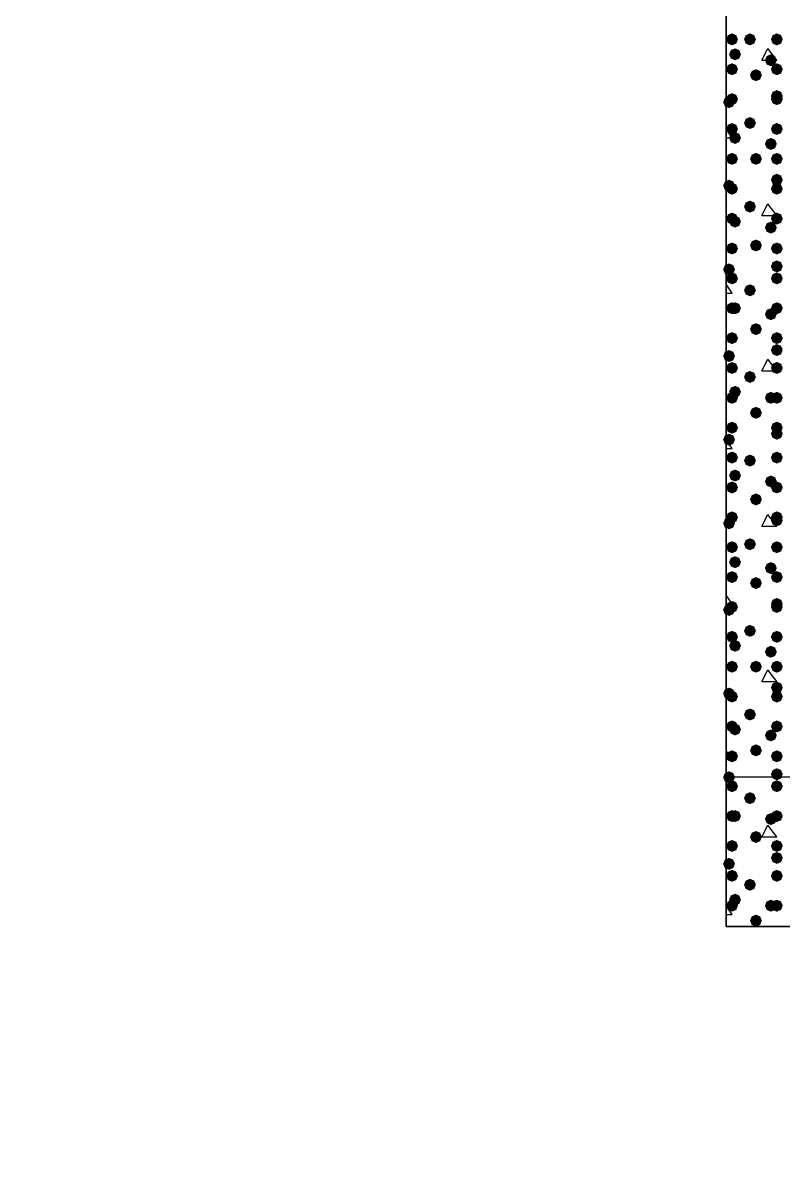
# Model space of a CAD drawing. Header units: millimetres. Extents: x 0 to 420, y 0 to 297.
# Drawn here: x 206.02 to 216.79, y 179.98 to 196.24 of the extents above; entities that cross this region are included whole.
import ezdxf

# ---------------------------------------------------------------- set-up
doc = ezdxf.new("R2010")
doc.units = ezdxf.units.MM
doc.layers.get('0').update_dxf_attribs({"linetype": 'CONTINUOUS'})

msp = doc.modelspace()

# ---------------------------------------------------------------- hatches: boundary and pattern name
at = {"true_color": 0x000008}
for points in [[(216.154, 196.003333), (216.129129, 195.943537), (216.069333, 195.918667), (216.009538, 195.943537), (215.984667, 196.003333), (216.009537, 196.063129), (216.069333, 196.088), (216.129129, 196.063129)], [(216.408, 196.003333), (216.383129, 195.943537), (216.323333, 195.918667), (216.263537, 195.943537), (216.238667, 196.003333), (216.263537, 196.063129), (216.323333, 196.088), (216.383129, 196.063129)], [(216.789, 196.003333), (216.764129, 195.943537), (216.704333, 195.918667), (216.644538, 195.943537), (216.619667, 196.003333), (216.644537, 196.063129), (216.704333, 196.088), (216.764129, 196.063129)], [(216.196333, 195.791667), (216.171462, 195.731871), (216.111667, 195.707), (216.051871, 195.731871), (216.027, 195.791667), (216.051871, 195.851462), (216.111667, 195.876333), (216.171462, 195.851463)], [(216.704333, 195.707), (216.679463, 195.647204), (216.619667, 195.622333), (216.559871, 195.647204), (216.535, 195.707), (216.559871, 195.766796), (216.619667, 195.791667), (216.679462, 195.766796)], [(216.154, 195.58), (216.129129, 195.520204), (216.069333, 195.495333), (216.009538, 195.520204), (215.984667, 195.58), (216.009537, 195.639796), (216.069333, 195.664667), (216.129129, 195.639796)], [(216.492667, 195.495333), (216.467796, 195.435537), (216.408, 195.410667), (216.348204, 195.435537), (216.323333, 195.495333), (216.348204, 195.555129), (216.408, 195.58), (216.467796, 195.555129)], [(216.789, 195.58), (216.764129, 195.520204), (216.704333, 195.495333), (216.644538, 195.520204), (216.619667, 195.58), (216.644537, 195.639796), (216.704333, 195.664667), (216.764129, 195.639796)], [(216.154, 195.156667), (216.129129, 195.096871), (216.069333, 195.072), (216.009538, 195.096871), (215.984667, 195.156667), (216.009537, 195.216462), (216.069333, 195.241333), (216.129129, 195.216463)], [(216.789, 195.199), (216.764129, 195.139204), (216.704333, 195.114333), (216.644538, 195.139204), (216.619667, 195.199), (216.644537, 195.258796), (216.704333, 195.283667), (216.764129, 195.258796)], [(216.789, 195.156667), (216.764129, 195.096871), (216.704333, 195.072), (216.644538, 195.096871), (216.619667, 195.156667), (216.644537, 195.216462), (216.704333, 195.241333), (216.764129, 195.216463)], [(216.111667, 195.114333), (216.086796, 195.054537), (216.027, 195.029667), (215.967204, 195.054537), (215.942333, 195.114333), (215.967204, 195.174129), (216.027, 195.199), (216.086796, 195.174129)], [(216.154, 194.733333), (216.129129, 194.673537), (216.069333, 194.648667), (216.009538, 194.673537), (215.984667, 194.733333), (216.009537, 194.793129), (216.069333, 194.818), (216.129129, 194.793129)], [(216.408, 194.818), (216.383129, 194.758204), (216.323333, 194.733333), (216.263537, 194.758204), (216.238667, 194.818), (216.263537, 194.877796), (216.323333, 194.902667), (216.383129, 194.877796)], [(216.789, 194.733333), (216.764129, 194.673537), (216.704333, 194.648667), (216.644538, 194.673537), (216.619667, 194.733333), (216.644537, 194.793129), (216.704333, 194.818), (216.764129, 194.793129)], [(216.196333, 194.606333), (216.171462, 194.546537), (216.111667, 194.521667), (216.051871, 194.546537), (216.027, 194.606333), (216.051871, 194.666129), (216.111667, 194.691), (216.171462, 194.666129)], [(216.704333, 194.521667), (216.679463, 194.461871), (216.619667, 194.437), (216.559871, 194.461871), (216.535, 194.521667), (216.559871, 194.581462), (216.619667, 194.606333), (216.679462, 194.581463)], [(216.154, 194.31), (216.129129, 194.250204), (216.069333, 194.225333), (216.009538, 194.250204), (215.984667, 194.31), (216.009537, 194.369796), (216.069333, 194.394667), (216.129129, 194.369796)], [(216.492667, 194.31), (216.467796, 194.250204), (216.408, 194.225333), (216.348204, 194.250204), (216.323333, 194.31), (216.348204, 194.369796), (216.408, 194.394667), (216.467796, 194.369796)], [(216.789, 194.31), (216.764129, 194.250204), (216.704333, 194.225333), (216.644538, 194.250204), (216.619667, 194.31), (216.644537, 194.369796), (216.704333, 194.394667), (216.764129, 194.369796)], [(216.789, 194.013667), (216.764129, 193.953871), (216.704333, 193.929), (216.644538, 193.953871), (216.619667, 194.013667), (216.644537, 194.073462), (216.704333, 194.098333), (216.764129, 194.073463)], [(216.111667, 193.929), (216.086796, 193.869204), (216.027, 193.844333), (215.967204, 193.869204), (215.942333, 193.929), (215.967204, 193.988796), (216.027, 194.013667), (216.086796, 193.988796)], [(216.154, 193.886667), (216.129129, 193.826871), (216.069333, 193.802), (216.009538, 193.826871), (215.984667, 193.886667), (216.009537, 193.946462), (216.069333, 193.971333), (216.129129, 193.946463)], [(216.789, 193.886667), (216.764129, 193.826871), (216.704333, 193.802), (216.644538, 193.826871), (216.619667, 193.886667), (216.644537, 193.946462), (216.704333, 193.971333), (216.764129, 193.946463)], [(216.408, 193.632667), (216.383129, 193.572871), (216.323333, 193.548), (216.263537, 193.572871), (216.238667, 193.632667), (216.263537, 193.692462), (216.323333, 193.717333), (216.383129, 193.692463)], [(216.154, 193.463333), (216.129129, 193.403537), (216.069333, 193.378667), (216.009538, 193.403537), (215.984667, 193.463333), (216.009537, 193.523129), (216.069333, 193.548), (216.129129, 193.523129)], [(216.196333, 193.421), (216.171462, 193.361204), (216.111667, 193.336333), (216.051871, 193.361204), (216.027, 193.421), (216.051871, 193.480796), (216.111667, 193.505667), (216.171462, 193.480796)], [(216.789, 193.463333), (216.764129, 193.403537), (216.704333, 193.378667), (216.644538, 193.403537), (216.619667, 193.463333), (216.644537, 193.523129), (216.704333, 193.548), (216.764129, 193.523129)], [(216.704333, 193.336333), (216.679463, 193.276537), (216.619667, 193.251667), (216.559871, 193.276537), (216.535, 193.336333), (216.559871, 193.396129), (216.619667, 193.421), (216.679462, 193.396129)], [(216.154, 193.04), (216.129129, 192.980204), (216.069333, 192.955333), (216.009538, 192.980204), (215.984667, 193.04), (216.009537, 193.099796), (216.069333, 193.124667), (216.129129, 193.099796)], [(216.492667, 193.082333), (216.467796, 193.022537), (216.408, 192.997667), (216.348204, 193.022537), (216.323333, 193.082333), (216.348204, 193.142129), (216.408, 193.167), (216.467796, 193.142129)], [(216.789, 193.04), (216.764129, 192.980204), (216.704333, 192.955333), (216.644538, 192.980204), (216.619667, 193.04), (216.644537, 193.099796), (216.704333, 193.124667), (216.764129, 193.099796)], [(216.111667, 192.743667), (216.086796, 192.683871), (216.027, 192.659), (215.967204, 192.683871), (215.942333, 192.743667), (215.967204, 192.803462), (216.027, 192.828333), (216.086796, 192.803463)], [(216.789, 192.786), (216.764129, 192.726204), (216.704333, 192.701333), (216.644538, 192.726204), (216.619667, 192.786), (216.644537, 192.845796), (216.704333, 192.870667), (216.764129, 192.845796)], [(216.154, 192.616667), (216.129129, 192.556871), (216.069333, 192.532), (216.009538, 192.556871), (215.984667, 192.616667), (216.009537, 192.676462), (216.069333, 192.701333), (216.129129, 192.676463)], [(216.789, 192.616667), (216.764129, 192.556871), (216.704333, 192.532), (216.644538, 192.556871), (216.619667, 192.616667), (216.644537, 192.676462), (216.704333, 192.701333), (216.764129, 192.676463)], [(216.408, 192.447333), (216.383129, 192.387537), (216.323333, 192.362667), (216.263537, 192.387537), (216.238667, 192.447333), (216.263537, 192.507129), (216.323333, 192.532), (216.383129, 192.507129)], [(216.154, 192.193333), (216.129129, 192.133537), (216.069333, 192.108667), (216.009538, 192.133537), (215.984667, 192.193333), (216.009537, 192.253129), (216.069333, 192.278), (216.129129, 192.253129)], [(216.196333, 192.193333), (216.171462, 192.133537), (216.111667, 192.108667), (216.051871, 192.133537), (216.027, 192.193333), (216.051871, 192.253129), (216.111667, 192.278), (216.171462, 192.253129)], [(216.704333, 192.108667), (216.679463, 192.048871), (216.619667, 192.024), (216.559871, 192.048871), (216.535, 192.108667), (216.559871, 192.168462), (216.619667, 192.193333), (216.679462, 192.168463)], [(216.789, 192.193333), (216.764129, 192.133537), (216.704333, 192.108667), (216.644538, 192.133537), (216.619667, 192.193333), (216.644537, 192.253129), (216.704333, 192.278), (216.764129, 192.253129)], [(216.154, 191.77), (216.129129, 191.710204), (216.069333, 191.685333), (216.009538, 191.710204), (215.984667, 191.77), (216.009537, 191.829796), (216.069333, 191.854667), (216.129129, 191.829796)], [(216.492667, 191.897), (216.467796, 191.837204), (216.408, 191.812333), (216.348204, 191.837204), (216.323333, 191.897), (216.348204, 191.956796), (216.408, 191.981667), (216.467796, 191.956796)], [(216.789, 191.77), (216.764129, 191.710204), (216.704333, 191.685333), (216.644538, 191.710204), (216.619667, 191.77), (216.644537, 191.829796), (216.704333, 191.854667), (216.764129, 191.829796)], [(216.789, 191.600667), (216.764129, 191.540871), (216.704333, 191.516), (216.644538, 191.540871), (216.619667, 191.600667), (216.644537, 191.660462), (216.704333, 191.685333), (216.764129, 191.660463)], [(216.111667, 191.516), (216.086796, 191.456204), (216.027, 191.431333), (215.967204, 191.456204), (215.942333, 191.516), (215.967204, 191.575796), (216.027, 191.600667), (216.086796, 191.575796)], [(216.154, 191.346667), (216.129129, 191.286871), (216.069333, 191.262), (216.009538, 191.286871), (215.984667, 191.346667), (216.009537, 191.406462), (216.069333, 191.431333), (216.129129, 191.406463)], [(216.789, 191.346667), (216.764129, 191.286871), (216.704333, 191.262), (216.644538, 191.286871), (216.619667, 191.346667), (216.644537, 191.406462), (216.704333, 191.431333), (216.764129, 191.406463)], [(216.408, 191.219667), (216.383129, 191.159871), (216.323333, 191.135), (216.263537, 191.159871), (216.238667, 191.219667), (216.263537, 191.279462), (216.323333, 191.304333), (216.383129, 191.279463)], [(216.154, 190.923333), (216.129129, 190.863537), (216.069333, 190.838667), (216.009538, 190.863537), (215.984667, 190.923333), (216.009537, 190.983129), (216.069333, 191.008), (216.129129, 190.983129)], [(216.196333, 191.008), (216.171462, 190.948204), (216.111667, 190.923333), (216.051871, 190.948204), (216.027, 191.008), (216.051871, 191.067796), (216.111667, 191.092667), (216.171462, 191.067796)], [(216.704333, 190.923333), (216.679463, 190.863537), (216.619667, 190.838667), (216.559871, 190.863537), (216.535, 190.923333), (216.559871, 190.983129), (216.619667, 191.008), (216.679462, 190.983129)], [(216.789, 190.923333), (216.764129, 190.863537), (216.704333, 190.838667), (216.644538, 190.863537), (216.619667, 190.923333), (216.644537, 190.983129), (216.704333, 191.008), (216.764129, 190.983129)], [(216.492667, 190.711667), (216.467796, 190.651871), (216.408, 190.627), (216.348204, 190.651871), (216.323333, 190.711667), (216.348204, 190.771462), (216.408, 190.796333), (216.467796, 190.771463)], [(216.154, 190.5), (216.129129, 190.440204), (216.069333, 190.415333), (216.009538, 190.440204), (215.984667, 190.5), (216.009537, 190.559796), (216.069333, 190.584667), (216.129129, 190.559796)], [(216.789, 190.5), (216.764129, 190.440204), (216.704333, 190.415333), (216.644538, 190.440204), (216.619667, 190.5), (216.644537, 190.559796), (216.704333, 190.584667), (216.764129, 190.559796)], [(216.111667, 190.330667), (216.086796, 190.270871), (216.027, 190.246), (215.967204, 190.270871), (215.942333, 190.330667), (215.967204, 190.390462), (216.027, 190.415333), (216.086796, 190.390463)], [(216.789, 190.415333), (216.764129, 190.355537), (216.704333, 190.330667), (216.644538, 190.355537), (216.619667, 190.415333), (216.644537, 190.475129), (216.704333, 190.5), (216.764129, 190.475129)], [(216.154, 190.076667), (216.129129, 190.016871), (216.069333, 189.992), (216.009538, 190.016871), (215.984667, 190.076667), (216.009537, 190.136462), (216.069333, 190.161333), (216.129129, 190.136463)], [(216.408, 190.034333), (216.383129, 189.974538), (216.323333, 189.949667), (216.263537, 189.974538), (216.238667, 190.034333), (216.263537, 190.094129), (216.323333, 190.119), (216.383129, 190.094129)], [(216.789, 190.076667), (216.764129, 190.016871), (216.704333, 189.992), (216.644538, 190.016871), (216.619667, 190.076667), (216.644537, 190.136462), (216.704333, 190.161333), (216.764129, 190.136463)], [(216.196333, 189.822667), (216.171462, 189.762871), (216.111667, 189.738), (216.051871, 189.762871), (216.027, 189.822667), (216.051871, 189.882462), (216.111667, 189.907333), (216.171462, 189.882463)], [(216.154, 189.653333), (216.129129, 189.593537), (216.069333, 189.568667), (216.009538, 189.593537), (215.984667, 189.653333), (216.009537, 189.713129), (216.069333, 189.738), (216.129129, 189.713129)], [(216.704333, 189.738), (216.679463, 189.678204), (216.619667, 189.653333), (216.559871, 189.678204), (216.535, 189.738), (216.559871, 189.797796), (216.619667, 189.822667), (216.679462, 189.797796)], [(216.789, 189.653333), (216.764129, 189.593537), (216.704333, 189.568667), (216.644538, 189.593537), (216.619667, 189.653333), (216.644537, 189.713129), (216.704333, 189.738), (216.764129, 189.713129)], [(216.492667, 189.484), (216.467796, 189.424204), (216.408, 189.399333), (216.348204, 189.424204), (216.323333, 189.484), (216.348204, 189.543796), (216.408, 189.568667), (216.467796, 189.543796)], [(216.111667, 189.145333), (216.086796, 189.085537), (216.027, 189.060667), (215.967204, 189.085537), (215.942333, 189.145333), (215.967204, 189.205129), (216.027, 189.23), (216.086796, 189.205129)], [(216.154, 189.23), (216.129129, 189.170204), (216.069333, 189.145333), (216.009538, 189.170204), (215.984667, 189.23), (216.009537, 189.289796), (216.069333, 189.314667), (216.129129, 189.289796)], [(216.789, 189.23), (216.764129, 189.170204), (216.704333, 189.145333), (216.644538, 189.170204), (216.619667, 189.23), (216.644537, 189.289796), (216.704333, 189.314667), (216.764129, 189.289796)], [(216.789, 189.187667), (216.764129, 189.127871), (216.704333, 189.103), (216.644538, 189.127871), (216.619667, 189.187667), (216.644537, 189.247462), (216.704333, 189.272333), (216.764129, 189.247463)], [(216.408, 188.849), (216.383129, 188.789204), (216.323333, 188.764333), (216.263537, 188.789204), (216.238667, 188.849), (216.263537, 188.908796), (216.323333, 188.933667), (216.383129, 188.908796)], [(216.154, 188.806667), (216.129129, 188.746871), (216.069333, 188.722), (216.009538, 188.746871), (215.984667, 188.806667), (216.009537, 188.866462), (216.069333, 188.891333), (216.129129, 188.866463)], [(216.789, 188.806667), (216.764129, 188.746871), (216.704333, 188.722), (216.644538, 188.746871), (216.619667, 188.806667), (216.644537, 188.866462), (216.704333, 188.891333), (216.764129, 188.866463)], [(216.196333, 188.595), (216.171462, 188.535204), (216.111667, 188.510333), (216.051871, 188.535204), (216.027, 188.595), (216.051871, 188.654796), (216.111667, 188.679667), (216.171462, 188.654796)], [(216.704333, 188.510333), (216.679463, 188.450537), (216.619667, 188.425667), (216.559871, 188.450537), (216.535, 188.510333), (216.559871, 188.570129), (216.619667, 188.595), (216.679462, 188.570129)], [(216.154, 188.383333), (216.129129, 188.323537), (216.069333, 188.298667), (216.009538, 188.323537), (215.984667, 188.383333), (216.009537, 188.443129), (216.069333, 188.468), (216.129129, 188.443129)], [(216.789, 188.383333), (216.764129, 188.323537), (216.704333, 188.298667), (216.644538, 188.323537), (216.619667, 188.383333), (216.644537, 188.443129), (216.704333, 188.468), (216.764129, 188.443129)], [(216.492667, 188.298667), (216.467796, 188.238871), (216.408, 188.214), (216.348204, 188.238871), (216.323333, 188.298667), (216.348204, 188.358462), (216.408, 188.383333), (216.467796, 188.358463)], [(216.789, 188.002333), (216.764129, 187.942537), (216.704333, 187.917667), (216.644538, 187.942537), (216.619667, 188.002333), (216.644537, 188.062129), (216.704333, 188.087), (216.764129, 188.062129)], [(216.111667, 187.917667), (216.086796, 187.857871), (216.027, 187.833), (215.967204, 187.857871), (215.942333, 187.917667), (215.967204, 187.977462), (216.027, 188.002333), (216.086796, 187.977463)], [(216.154, 187.96), (216.129129, 187.900204), (216.069333, 187.875333), (216.009538, 187.900204), (215.984667, 187.96), (216.009537, 188.019796), (216.069333, 188.044667), (216.129129, 188.019796)], [(216.789, 187.96), (216.764129, 187.900204), (216.704333, 187.875333), (216.644538, 187.900204), (216.619667, 187.96), (216.644537, 188.019796), (216.704333, 188.044667), (216.764129, 188.019796)], [(216.154, 187.536667), (216.129129, 187.476871), (216.069333, 187.452), (216.009538, 187.476871), (215.984667, 187.536667), (216.009537, 187.596462), (216.069333, 187.621333), (216.129129, 187.596463)], [(216.408, 187.621333), (216.383129, 187.561537), (216.323333, 187.536667), (216.263537, 187.561537), (216.238667, 187.621333), (216.263537, 187.681129), (216.323333, 187.706), (216.383129, 187.681129)], [(216.789, 187.536667), (216.764129, 187.476871), (216.704333, 187.452), (216.644538, 187.476871), (216.619667, 187.536667), (216.644537, 187.596462), (216.704333, 187.621333), (216.764129, 187.596463)], [(216.196333, 187.409667), (216.171462, 187.349871), (216.111667, 187.325), (216.051871, 187.349871), (216.027, 187.409667), (216.051871, 187.469462), (216.111667, 187.494333), (216.171462, 187.469463)], [(216.704333, 187.325), (216.679463, 187.265204), (216.619667, 187.240333), (216.559871, 187.265204), (216.535, 187.325), (216.559871, 187.384796), (216.619667, 187.409667), (216.679462, 187.384796)], [(216.154, 187.113333), (216.129129, 187.053537), (216.069333, 187.028667), (216.009538, 187.053537), (215.984667, 187.113333), (216.009537, 187.173129), (216.069333, 187.198), (216.129129, 187.173129)], [(216.492667, 187.113333), (216.467796, 187.053537), (216.408, 187.028667), (216.348204, 187.053537), (216.323333, 187.113333), (216.348204, 187.173129), (216.408, 187.198), (216.467796, 187.173129)], [(216.789, 187.113333), (216.764129, 187.053537), (216.704333, 187.028667), (216.644538, 187.053537), (216.619667, 187.113333), (216.644537, 187.173129), (216.704333, 187.198), (216.764129, 187.173129)], [(216.111667, 186.732333), (216.086796, 186.672537), (216.027, 186.647667), (215.967204, 186.672537), (215.942333, 186.732333), (215.967204, 186.792129), (216.027, 186.817), (216.086796, 186.792129)], [(216.789, 186.817), (216.764129, 186.757204), (216.704333, 186.732333), (216.644538, 186.757204), (216.619667, 186.817), (216.644537, 186.876796), (216.704333, 186.901667), (216.764129, 186.876796)], [(216.154, 186.69), (216.129129, 186.630204), (216.069333, 186.605333), (216.009538, 186.630204), (215.984667, 186.69), (216.009537, 186.749796), (216.069333, 186.774667), (216.129129, 186.749796)], [(216.789, 186.69), (216.764129, 186.630204), (216.704333, 186.605333), (216.644538, 186.630204), (216.619667, 186.69), (216.644537, 186.749796), (216.704333, 186.774667), (216.764129, 186.749796)], [(216.408, 186.436), (216.383129, 186.376204), (216.323333, 186.351333), (216.263537, 186.376204), (216.238667, 186.436), (216.263537, 186.495796), (216.323333, 186.520667), (216.383129, 186.495796)], [(216.154, 186.266667), (216.129129, 186.206871), (216.069333, 186.182), (216.009538, 186.206871), (215.984667, 186.266667), (216.009537, 186.326462), (216.069333, 186.351333), (216.129129, 186.326463)], [(216.196333, 186.224333), (216.171462, 186.164537), (216.111667, 186.139667), (216.051871, 186.164537), (216.027, 186.224333), (216.051871, 186.284129), (216.111667, 186.309), (216.171462, 186.284129)], [(216.789, 186.266667), (216.764129, 186.206871), (216.704333, 186.182), (216.644538, 186.206871), (216.619667, 186.266667), (216.644537, 186.326462), (216.704333, 186.351333), (216.764129, 186.326463)], [(216.704333, 186.139667), (216.679463, 186.079871), (216.619667, 186.055), (216.559871, 186.079871), (216.535, 186.139667), (216.559871, 186.199462), (216.619667, 186.224333), (216.679462, 186.199463)], [(216.492667, 185.928), (216.467796, 185.868204), (216.408, 185.843333), (216.348204, 185.868204), (216.323333, 185.928), (216.348204, 185.987796), (216.408, 186.012667), (216.467796, 185.987796)], [(216.154, 185.843333), (216.129129, 185.783537), (216.069333, 185.758667), (216.009538, 185.783537), (215.984667, 185.843333), (216.009537, 185.903129), (216.069333, 185.928), (216.129129, 185.903129)], [(216.789, 185.843333), (216.764129, 185.783537), (216.704333, 185.758667), (216.644538, 185.783537), (216.619667, 185.843333), (216.644537, 185.903129), (216.704333, 185.928), (216.764129, 185.903129)], [(216.789, 185.589333), (216.764129, 185.529538), (216.704333, 185.504667), (216.644538, 185.529538), (216.619667, 185.589333), (216.644537, 185.649129), (216.704333, 185.674), (216.764129, 185.649129)]]:
    msp.add_hatch(color=0, dxfattribs=at).paths.add_polyline_path(points, flags=0)
at = {"true_color": 0x000007}
for points in [[(216.111667, 185.547), (216.086796, 185.487204), (216.027, 185.462333), (215.967204, 185.487204), (215.942333, 185.547), (215.967204, 185.606796), (216.027, 185.631667), (216.086796, 185.606796)], [(216.154, 185.42), (216.129129, 185.360204), (216.069333, 185.335333), (216.009538, 185.360204), (215.984667, 185.42), (216.009537, 185.479796), (216.069333, 185.504667), (216.129129, 185.479796)], [(216.789, 185.42), (216.764129, 185.360204), (216.704333, 185.335333), (216.644538, 185.360204), (216.619667, 185.42), (216.644537, 185.479796), (216.704333, 185.504667), (216.764129, 185.479796)], [(216.408, 185.250667), (216.383129, 185.190871), (216.323333, 185.166), (216.263537, 185.190871), (216.238667, 185.250667), (216.263537, 185.310462), (216.323333, 185.335333), (216.383129, 185.310463)], [(216.154, 184.996667), (216.129129, 184.936871), (216.069333, 184.912), (216.009538, 184.936871), (215.984667, 184.996667), (216.009537, 185.056462), (216.069333, 185.081333), (216.129129, 185.056463)], [(216.196333, 184.996667), (216.171462, 184.936871), (216.111667, 184.912), (216.051871, 184.936871), (216.027, 184.996667), (216.051871, 185.056462), (216.111667, 185.081333), (216.171462, 185.056463)], [(216.704333, 184.954333), (216.679463, 184.894537), (216.619667, 184.869667), (216.559871, 184.894537), (216.535, 184.954333), (216.559871, 185.014129), (216.619667, 185.039), (216.679462, 185.014129)], [(216.789, 184.996667), (216.764129, 184.936871), (216.704333, 184.912), (216.644538, 184.936871), (216.619667, 184.996667), (216.644537, 185.056462), (216.704333, 185.081333), (216.764129, 185.056463)], [(216.492667, 184.700333), (216.467796, 184.640537), (216.408, 184.615667), (216.348204, 184.640537), (216.323333, 184.700333), (216.348204, 184.760129), (216.408, 184.785), (216.467796, 184.760129)], [(216.154, 184.573333), (216.129129, 184.513537), (216.069333, 184.488667), (216.009538, 184.513537), (215.984667, 184.573333), (216.009537, 184.633129), (216.069333, 184.658), (216.129129, 184.633129)], [(216.789, 184.573333), (216.764129, 184.513537), (216.704333, 184.488667), (216.644538, 184.513537), (216.619667, 184.573333), (216.644537, 184.633129), (216.704333, 184.658), (216.764129, 184.633129)], [(216.111667, 184.319333), (216.086796, 184.259537), (216.027, 184.234667), (215.967204, 184.259537), (215.942333, 184.319333), (215.967204, 184.379129), (216.027, 184.404), (216.086796, 184.379129)], [(216.789, 184.404), (216.764129, 184.344204), (216.704333, 184.319333), (216.644538, 184.344204), (216.619667, 184.404), (216.644537, 184.463796), (216.704333, 184.488667), (216.764129, 184.463796)], [(216.154, 184.15), (216.129129, 184.090204), (216.069333, 184.065333), (216.009538, 184.090204), (215.984667, 184.15), (216.009537, 184.209796), (216.069333, 184.234667), (216.129129, 184.209796)], [(216.789, 184.15), (216.764129, 184.090204), (216.704333, 184.065333), (216.644538, 184.090204), (216.619667, 184.15), (216.644537, 184.209796), (216.704333, 184.234667), (216.764129, 184.209796)], [(216.408, 184.023), (216.383129, 183.963204), (216.323333, 183.938333), (216.263537, 183.963204), (216.238667, 184.023), (216.263537, 184.082796), (216.323333, 184.107667), (216.383129, 184.082796)], [(216.196333, 183.811333), (216.171462, 183.751537), (216.111667, 183.726667), (216.051871, 183.751537), (216.027, 183.811333), (216.051871, 183.871129), (216.111667, 183.896), (216.171462, 183.871129)], [(216.154, 183.726667), (216.129129, 183.666871), (216.069333, 183.642), (216.009538, 183.666871), (215.984667, 183.726667), (216.009537, 183.786462), (216.069333, 183.811333), (216.129129, 183.786463)], [(216.704333, 183.726667), (216.679463, 183.666871), (216.619667, 183.642), (216.559871, 183.666871), (216.535, 183.726667), (216.559871, 183.786462), (216.619667, 183.811333), (216.679462, 183.786463)], [(216.789, 183.726667), (216.764129, 183.666871), (216.704333, 183.642), (216.644538, 183.666871), (216.619667, 183.726667), (216.644537, 183.786462), (216.704333, 183.811333), (216.764129, 183.786463)], [(216.492667, 183.515), (216.467796, 183.455204), (216.408, 183.430333), (216.348204, 183.455204), (216.323333, 183.515), (216.348204, 183.574796), (216.408, 183.599667), (216.467796, 183.574796)]]:
    msp.add_hatch(color=0, dxfattribs=at).paths.add_polyline_path(points, flags=0)

# ---------------------------------------------------------------- linework, layer by layer
at = {"color": 0, "true_color": 0x0000fd}
msp.add_lwpolyline([(34.459333, 164.380333), (378.46, 164.380333), (378.46, 183.430333), (215.984667, 183.430333), (215.984667, 204.639333), (196.934667, 204.639333), (196.934667, 183.430333), (34.459333, 183.430333)], close=True, dxfattribs=at)
at = {"color": 0, "true_color": 0x000007}
for points in [[(215.984667, 204.639333), (215.984667, 185.547)], [(216.492667, 184.700333), (216.577333, 184.869667)], [(216.704333, 184.700333), (216.577333, 184.869667)], [(216.492667, 184.700333), (216.704333, 184.700333)], [(216.069333, 183.599667), (215.984667, 183.726667)], [(215.984667, 183.599667), (216.069333, 183.599667)]]:
    msp.add_lwpolyline(points, dxfattribs=at)
at = {"color": 0, "true_color": 0x000008}
for points in [[(216.492667, 195.707), (216.577333, 195.876333)], [(216.704333, 195.707), (216.577333, 195.876333)], [(216.492667, 195.707), (216.704333, 195.707)], [(216.069333, 194.606333), (215.984667, 194.733333)], [(215.984667, 194.606333), (216.069333, 194.606333)], [(216.492667, 193.505667), (216.577333, 193.675)], [(216.704333, 193.505667), (216.577333, 193.675)], [(216.492667, 193.505667), (216.704333, 193.505667)], [(216.069333, 192.405), (215.984667, 192.532)], [(215.984667, 192.405), (216.069333, 192.405)], [(216.492667, 191.304333), (216.577333, 191.473667)], [(216.704333, 191.304333), (216.577333, 191.473667)], [(216.492667, 191.304333), (216.704333, 191.304333)], [(216.069333, 190.203667), (215.984667, 190.330667)], [(215.984667, 190.203667), (216.069333, 190.203667)], [(216.492667, 189.103), (216.577333, 189.272333)], [(216.704333, 189.103), (216.577333, 189.272333)], [(216.492667, 189.103), (216.704333, 189.103)], [(216.069333, 188.002333), (215.984667, 188.129333)], [(215.984667, 188.002333), (216.069333, 188.002333)], [(216.492667, 186.901667), (216.577333, 187.071)], [(216.704333, 186.901667), (216.577333, 187.071)], [(216.492667, 186.901667), (216.704333, 186.901667)], [(216.069333, 185.801), (215.984667, 185.928)], [(215.984667, 185.801), (216.069333, 185.801)]]:
    msp.add_lwpolyline(points, dxfattribs=at)
at = {"color": 0, "true_color": 0x000007}
msp.add_lwpolyline([(215.984667, 185.547), (215.984667, 183.430333), (218.101333, 183.430333), (218.101333, 185.547)], close=True, dxfattribs=at)

doc.saveas('drawing.dxf')
